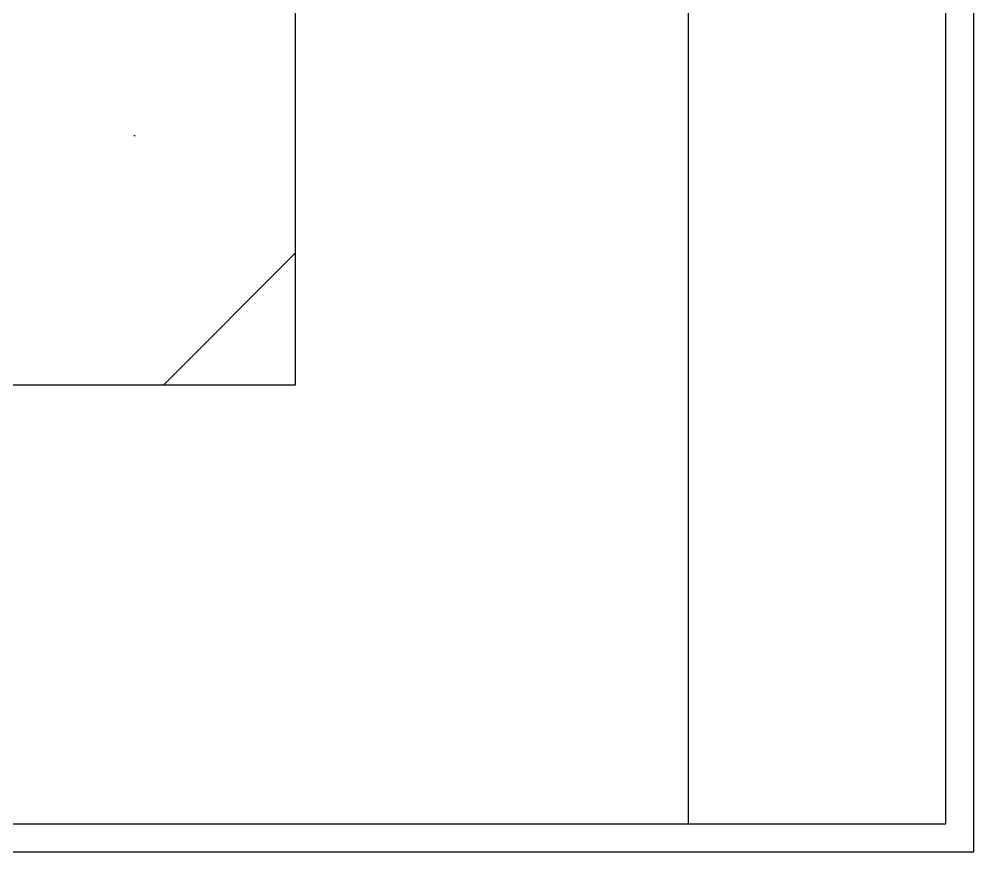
# Model space of a CAD drawing. Header units: metres. Extents: x 2331 to 4431, y 1496 to 2981.
# Drawn here: x 3579 to 4431, y 1496 to 2238 of the extents above; entities that cross this region are included whole.
import ezdxf

# ---------------------------------------------------------------- set-up
doc = ezdxf.new("R2010")
doc.units = ezdxf.units.M
for name, color, linetype in [('图层1', 8, 'Continuous'), ('图框', 5, 'Continuous'), ('外形', 3, 'Continuous')]:
    doc.layers.add(name, color=color, linetype=linetype)

msp = doc.modelspace()

# ---------------------------------------------------------------- hatches: boundary and pattern name
at = {"layer": '图层1'}
h = msp.add_hatch(dxfattribs=at)
h.set_pattern_fill('ANSI31', scale=200)
h.paths.add_polyline_path([(3625.72, 2833.44), (3425.72, 2833.44), (3425.72, 2612.05), (3625.72, 2612.05)])
h.paths.add_polyline_path([(3425.72, 2612.05), (3425.72, 2517.05), (3429.72, 2517.05), (3429.72, 2518.05), (3533.72, 2518.05), (3538.72, 2512.05), (3533.72, 2506.05), (3429.72, 2506.05), (3429.72, 2507.05), (3425.72, 2507.05), (3425.72, 2367.05), (3429.72, 2367.05), (3429.72, 2368.05), (3533.72, 2368.05), (3538.72, 2362.05), (3533.72, 2356.05), (3429.72, 2356.05), (3429.72, 2357.05), (3425.72, 2357.05), (3425.72, 1912.05), (3825.72, 1912.05), (3825.72, 2492.05), (3952.83, 2492.05), (3952.83, 2612.05)])
h = msp.add_hatch(dxfattribs=at)
h.set_pattern_fill('AR-CONC', scale=10)
h.paths.add_polyline_path([(3538.72, 2362.05), (3533.72, 2356.05), (3429.72, 2356.05), (3429.72, 2357.05), (3425.72, 2357.05), (3425.72, 1912.05), (3825.72, 1912.05), (3825.72, 2492.05), (3952.83, 2492.05), (3952.83, 2612.05), (3425.72, 2612.05), (3425.72, 2517.05), (3429.72, 2517.05), (3429.72, 2518.05), (3533.72, 2518.05), (3538.72, 2512.05), (3533.72, 2506.05), (3429.72, 2506.05), (3429.72, 2507.05), (3425.72, 2507.05), (3425.72, 2367.05), (3429.72, 2367.05), (3429.72, 2368.05), (3533.72, 2368.05)])

# ---------------------------------------------------------------- linework, layer by layer
for p, q in [((4431.08, 1495.82), (4431.08, 2980.82)), ((2331.08, 1495.82), (4431.08, 1495.82))]:
    msp.add_line(p, q, dxfattribs=at)
at = {"layer": '图框'}
for p, q in [((4406.08, 1520.82), (4406.08, 2955.82)), ((2356.08, 1520.82), (4406.08, 1520.82))]:
    msp.add_line(p, q, dxfattribs=at)
at = {"layer": '外形'}
for p, q in [((4176.48, 1520.82), (4176.48, 2955.82)), ((3825.72, 2492.05), (3825.72, 1912.05)), ((3825.72, 1912.05), (3425.72, 1912.05))]:
    msp.add_line(p, q, dxfattribs=at)

doc.saveas('drawing.dxf')
